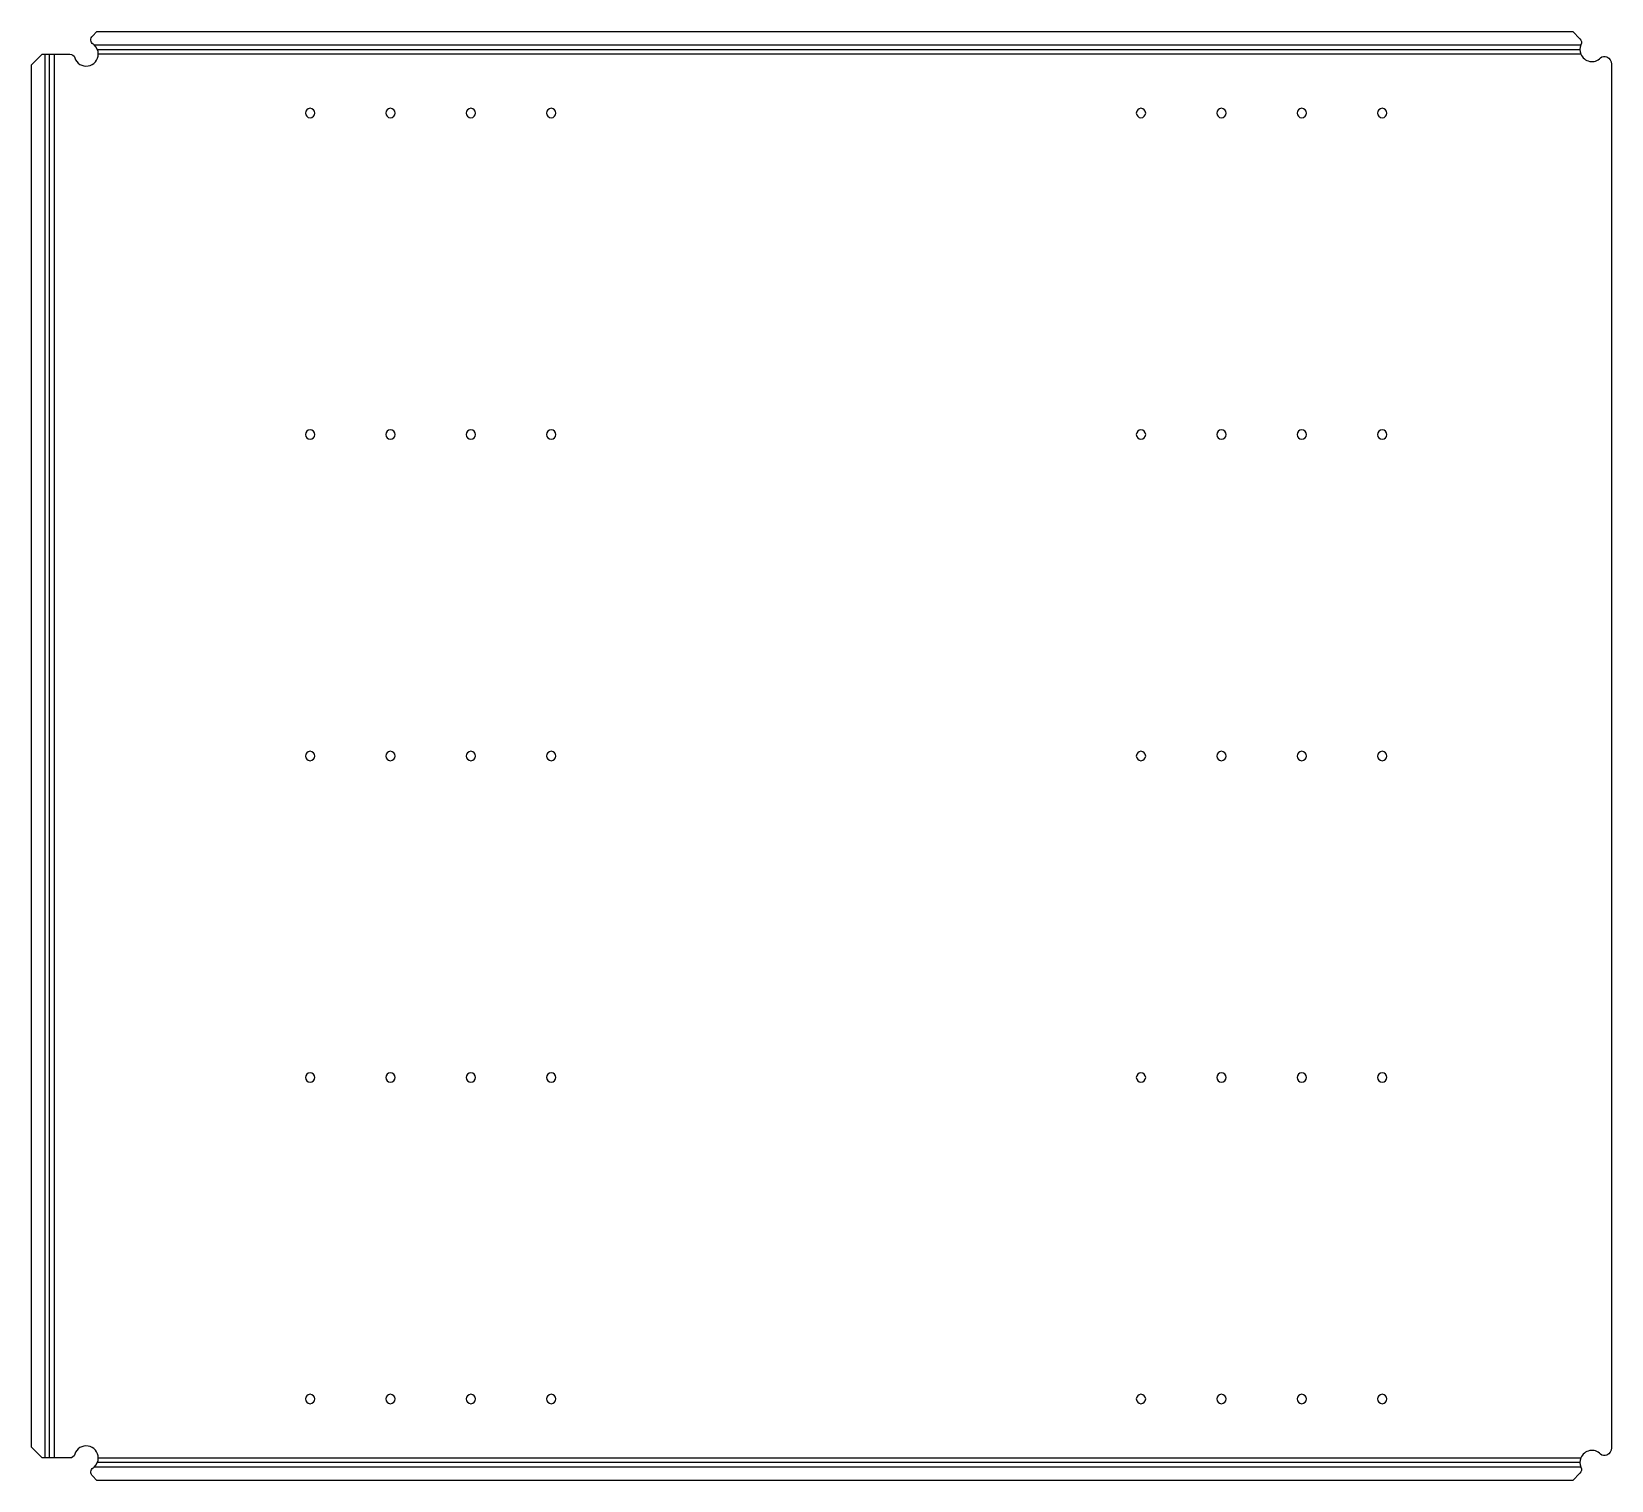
# Model space of a CAD drawing. Header units: millimetres. Extents: x -24 to 565, y 0 to 541.
import ezdxf

# ---------------------------------------------------------------- set-up
doc = ezdxf.new("R2010")
doc.units = ezdxf.units.MM

msp = doc.modelspace()

# ---------------------------------------------------------------- linework, layer by layer
at = {"layer": 'BEND'}
for p, q in [((-17.7, 8.39, 0), (-17.7, 532.39, 0)), ((0.17, 534.09, 0), (553.28, 534.09, 0)), ((553.28, 6.7, 0), (0.17, 6.7, 0))]:
    msp.add_line(p, q, dxfattribs=at)
at = {"layer": 'BEND_EXTENT'}
for p, q in [((-19.39, 8.39, 0), (-19.39, 532.39, 0)), ((-16, 532.39, 0), (-16, 8.39, 0)), ((-1.04, 535.79, 0), (553.61, 535.79, 0)), ((553.61, 532.39, 0), (0.5, 532.39, 0)), ((0.5, 8.39, 0), (553.61, 8.39, 0)), ((553.61, 5, 0), (-1.04, 5, 0))]:
    msp.add_line(p, q, dxfattribs=at)
at = {"layer": 'INTERIOR_PROFILES', "extrusion": (0, 0, -1)}
for centre in [(-79.5, 510.39), (-109.5, 510.39), (-139.5, 510.39), (-169.5, 510.39), (-389.5, 510.39), (-419.5, 510.39), (-449.5, 510.39), (-479.5, 510.39), (-79.5, 390.39), (-109.5, 390.39), (-139.5, 390.39), (-169.5, 390.39), (-389.5, 390.39), (-419.5, 390.39), (-449.5, 390.39), (-479.5, 390.39), (-79.5, 270.39), (-109.5, 270.39), (-139.5, 270.39), (-169.5, 270.39), (-389.5, 270.39), (-419.5, 270.39), (-449.5, 270.39), (-479.5, 270.39), (-79.5, 150.39), (-109.5, 150.39), (-139.5, 150.39), (-169.5, 150.39), (-389.5, 150.39), (-419.5, 150.39), (-449.5, 150.39), (-479.5, 150.39), (-79.5, 30.39), (-109.5, 30.39), (-139.5, 30.39), (-169.5, 30.39), (-389.5, 30.39), (-419.5, 30.39), (-449.5, 30.39), (-479.5, 30.39)]:
    msp.add_circle(centre, 1.75, dxfattribs=at)
at = {"layer": 'OUTER_PROFILES'}
msp.add_lwpolyline([(563.27, 531.33, -0.291473), (565, 528.61), (565, 12.17, -0.291473), (563.27, 9.45), (563.25, 9.45, -0.317326), (560.98, 9.85, 0.538866), (553.61, 8.39, 0.195716), (553.61, 5, 0.006495), (553.65, 4.89, -0.308767), (553.24, 2.68), (550.56, 0), (0, 0), (-1.67, 1.67, -0.465241), (-1.41, 4.72, 0.025586), (-1.04, 5, 0.216831), (0.5, 8.39, 0.854683), (-8.28, 9.78, -0.325305), (-10.18, 8.39), (-16, 8.39), (-20.39, 8.39), (-24.39, 12.39), (-24.39, 528.39), (-20.39, 532.39), (-16, 532.39), (-10.18, 532.39, -0.325305), (-8.28, 531.01, 0.854683), (0.5, 532.39, 0.216831), (-1.04, 535.79, 0.025586), (-1.41, 536.07, -0.465241), (-1.67, 539.12), (0, 540.79), (550.56, 540.79), (553.24, 538.11, -0.308767), (553.65, 535.89, 0.006495), (553.61, 535.79, 0.195716), (553.61, 532.39, 0.538866), (560.98, 530.93, -0.317326), (563.25, 531.34)], format="xyb", close=True, dxfattribs=at)

doc.saveas('drawing.dxf')
